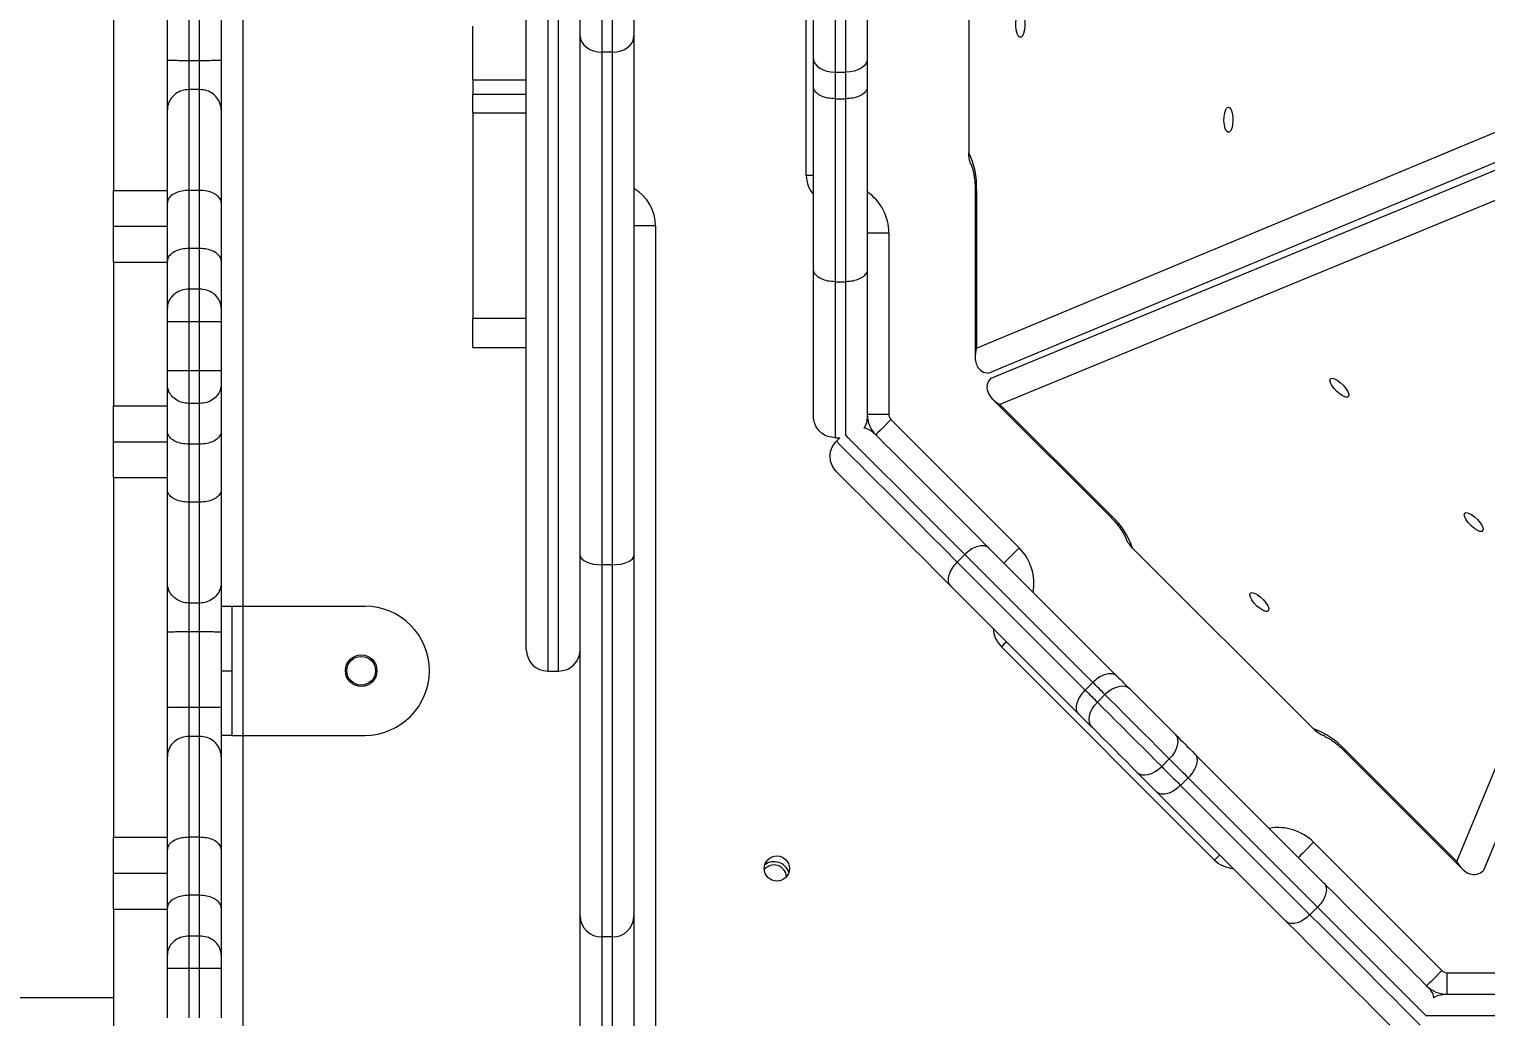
# Model space of a CAD drawing. Header units: millimetres. Extents: x -8760 to 8364, y -7998 to 7451.
# Drawn here: x 3400.9 to 3806.7, y -284.9 to -9.7 of the extents above; entities that cross this region are included whole.
import ezdxf

# ---------------------------------------------------------------- set-up
doc = ezdxf.new("R2010")
doc.units = ezdxf.units.MM
doc.layers.add('DIKOM_ОБЪЕКТ', color=7, linetype='Continuous')
doc.layers.add('DIKOM_РАЗМЕР_ЗОНА', color=7, linetype='Continuous')
doc.styles.add('style1', font='arial.ttf', dxfattribs={"width": 0.8})
doc.dimstyles.new('1-50', dxfattribs={"dimtxt": 300, "dimasz": 200, "dimexe": 100, "dimexo": 0, "dimgap": 100, "dimtad": 1, "dimtxsty": 'style1', "dimcen": 200, "dimclrd": 7, "dimclre": 7, "dimclrt": 7, "dimadec": 1, "dimazin": 2, "dimtfac": 1, "dimtmove": 0, "dimatfit": 2, "dimfxl": 0, "dimlwd": 25, "dimlwe": 18, "dimarcsym": 0})

# ---------------------------------------------------------------- blocks, each defined once
blk = doc.blocks.new('*D21')
at = {"layer": 'Defpoints', "color": 0, "transparency": 16777216}
for p in [(-7755.65, -10.55), (8364.4, -2410.44), (8364.4, -7897.56)]:
    blk.add_point(p, dxfattribs=at)
at = {"layer": 'DIKOM_РАЗМЕР_ЗОНА', "color": 7, "lineweight": 18, "transparency": 16777216}
for p, q in [((-7755.65, -10.55), (-7755.65, -7997.56)), ((8364.4, -2410.44), (8364.4, -7997.56))]:
    blk.add_line(p, q, dxfattribs=at)
at = {"layer": 'DIKOM_РАЗМЕР_ЗОНА', "color": 7, "lineweight": 25, "transparency": 16777216}
blk.add_line((-7555.65, -7897.56), (8164.4, -7897.56), dxfattribs=at)
at = {"layer": 'DIKOM_РАЗМЕР_ЗОНА', "color": 7, "transparency": 16777216}
for points in [[(-7555.65, -7864.23), (-7555.65, -7930.9), (-7755.65, -7897.56)], [(8164.4, -7864.23), (8164.4, -7930.9), (8364.4, -7897.56)]]:
    blk.add_solid(points, dxfattribs=at)
at = {"layer": 'DIKOM_РАЗМЕР_ЗОНА', "color": 7, "transparency": 16777216, "insert": (1040.74, -7644.39), "char_height": 300, "attachment_point": 5, "style": 'style1'}
blk.add_mtext('16100', dxfattribs=at)

msp = doc.modelspace()

# ---------------------------------------------------------------- linework, layer by layer
at = {"layer": 'DIKOM_ОБЪЕКТ', "color": 7, "linetype": 'Continuous', "lineweight": 15}
for p, q in [((3545.392, 171.446), (3545.392, -188.554)), ((3548.391, -188.554), (3548.391, 171.446)), ((3539.392, -182.554), (3539.392, 165.446)), ((3460.392, 153.067), (3460.392, -170.456)), ((3424.391, 44.398), (3424.391, -54.669)), ((3617.392, -50.554), (3617.392, 33.446)), ((3662.679, 27.054), (3662.679, -44.162)), ((3439.392, -18.45), (3439.392, 1.342)), ((3445.392, 1.429), (3445.392, -18.537)), ((3448.392, -18.537), (3448.392, 1.429)), ((3454.392, 1.342), (3454.392, -18.45)), ((3625.392, 3.646), (3625.392, -21.693)), ((3628.391, -21.693), (3628.391, 3.646)), ((3560.392, -0.97), (3560.392, -16.138)), ((3563.392, -16.138), (3563.392, -0.97)), ((3619.392, -17.995), (3619.392, -0.258)), ((3634.391, -0.258), (3634.391, -17.995)), ((3554.391, -11.588), (3554.391, -5.521)), ((3569.391, -5.521), (3569.391, -11.588)), ((3524.491, -23.819), (3524.491, -8.932)), ((3554.391, -156.326), (3554.391, -11.588)), ((3569.391, -11.588), (3569.391, -156.326)), ((3664.829, -98.593), (3875.55, -10.883)), ((3563.392, -16.138), (3560.392, -16.138)), ((3560.392, -16.138), (3560.392, -158.925)), ((3563.392, -158.925), (3563.392, -16.138)), ((3439.392, -32.249), (3439.392, -18.45)), ((3445.392, -18.537), (3445.392, -26.567)), ((3448.392, -18.537), (3445.392, -18.537)), ((3448.392, -26.567), (3448.392, -18.537)), ((3454.392, -18.45), (3454.392, -32.249)), ((3619.392, -25.782), (3619.392, -17.995)), ((3634.391, -17.995), (3634.391, -25.782)), ((3879.392, -17.682), (3668.281, -105.554)), ((3668.847, -106.92), (3879.392, -20.136)), ((3524.491, -23.819), (3524.491, -27.864)), ((3524.491, -23.819), (3539.392, -23.819)), ((3625.392, -21.693), (3628.391, -21.693)), ((3625.392, -21.693), (3625.392, -29.123)), ((3628.391, -29.123), (3628.391, -21.693)), ((3445.392, -26.567), (3445.392, -54.66)), ((3448.392, -26.567), (3445.392, -26.567)), ((3448.392, -54.66), (3448.392, -26.567)), ((3524.491, -33.08), (3524.491, -27.864)), ((3524.491, -27.864), (3539.392, -27.864)), ((3619.392, -76.636), (3619.392, -25.782)), ((3634.391, -25.782), (3634.391, -76.636)), ((3439.392, -58.093), (3439.392, -32.249)), ((3454.392, -32.249), (3454.392, -58.093)), ((3625.392, -29.123), (3628.391, -29.123)), ((3625.392, -29.123), (3625.392, -80.097)), ((3628.391, -80.097), (3628.391, -29.123)), ((3879.392, -28.522), (3671.329, -114.283)), ((3524.491, -33.08), (3524.491, -90.276)), ((3524.491, -33.08), (3539.392, -33.08)), ((3798.662, -241.617), (3879.392, -45.763)), ((3619.392, -50.554), (3617.392, -50.554)), ((3424.391, -54.669), (3439.392, -54.669)), ((3424.391, -64.669), (3424.391, -54.669)), ((3445.392, -54.66), (3445.392, -70.83)), ((3448.392, -54.66), (3445.392, -54.66)), ((3448.392, -70.83), (3448.392, -54.66)), ((3664.431, -54.554), (3664.431, -101.088)), ((3664.829, -54.554), (3664.431, -54.554)), ((3664.829, -54.554), (3664.829, -98.593)), ((3439.392, -74.367), (3439.392, -58.093)), ((3454.392, -58.093), (3454.392, -74.367)), ((3424.391, -64.669), (3439.392, -64.669)), ((3424.391, -74.669), (3424.391, -64.669)), ((3575.391, -64.554), (3569.391, -64.554)), ((3575.391, -64.554), (3575.391, -337.554)), ((3640.391, -66.554), (3634.391, -66.554)), ((3640.391, -66.554), (3640.391, -117.078)), ((3879.392, -66.108), (3806.025, -244.099)), ((3445.392, -70.83), (3445.392, -82.172)), ((3448.392, -70.83), (3445.392, -70.83)), ((3448.392, -82.172), (3448.392, -70.83)), ((3424.391, -74.669), (3439.392, -74.669)), ((3424.391, -74.669), (3424.391, -114.669)), ((3439.392, -87.491), (3439.392, -74.367)), ((3454.392, -74.367), (3454.392, -87.491)), ((3619.392, -117.554), (3619.392, -76.636)), ((3634.391, -76.636), (3634.391, -117.554)), ((3625.392, -80.097), (3628.391, -80.097)), ((3625.392, -80.097), (3625.392, -123.554)), ((3628.391, -122.985), (3628.391, -80.097)), ((3445.392, -82.172), (3445.392, -91.254)), ((3448.392, -82.172), (3445.392, -82.172)), ((3448.392, -91.254), (3448.392, -82.172)), ((3439.392, -91.218), (3439.392, -87.491)), ((3454.392, -87.491), (3454.392, -91.218)), ((3439.392, -104.958), (3439.392, -91.218)), ((3448.392, -91.254), (3445.392, -91.254)), ((3445.392, -91.254), (3445.392, -104.921)), ((3448.392, -104.921), (3448.392, -91.254)), ((3454.392, -91.218), (3454.392, -104.958)), ((3524.491, -90.276), (3539.392, -90.276)), ((3524.491, -98.386), (3524.491, -90.276)), ((3524.491, -98.386), (3539.392, -98.386)), ((3439.392, -108.684), (3439.392, -104.958)), ((3445.392, -104.921), (3445.392, -114.003)), ((3448.392, -104.921), (3445.392, -104.921)), ((3448.392, -114.003), (3448.392, -104.921)), ((3454.392, -104.958), (3454.392, -108.684)), ((3439.392, -121.809), (3439.392, -108.684)), ((3454.392, -108.684), (3454.392, -121.809)), ((3669.283, -112.801), (3702.187, -145.705)), ((3424.391, -114.669), (3439.392, -114.669)), ((3424.391, -124.669), (3424.391, -114.669)), ((3448.392, -114.003), (3445.392, -114.003)), ((3445.392, -114.003), (3445.392, -125.346)), ((3448.392, -125.346), (3448.392, -114.003)), ((3640.391, -117.078), (3634.391, -117.078)), ((3634.395, -117.321), (3634.391, -117.321)), ((3671.329, -114.283), (3702.469, -145.423)), ((3640.977, -118.492), (3676.703, -154.218)), ((3424.391, -124.669), (3439.392, -124.669)), ((3424.391, -134.669), (3424.391, -124.669)), ((3439.392, -138.083), (3439.392, -121.809)), ((3448.392, -125.346), (3445.392, -125.346)), ((3445.392, -125.346), (3445.392, -141.516)), ((3448.392, -141.516), (3448.392, -125.346)), ((3454.392, -121.809), (3454.392, -138.083)), ((3625.392, -123.554), (3626.757, -123.554)), ((3625.792, -124.52), (3626.757, -123.554)), ((3424.391, -134.669), (3439.392, -134.669)), ((3424.391, -134.669), (3424.391, -234.845)), ((3439.392, -163.926), (3439.392, -138.083)), ((3448.392, -141.516), (3445.392, -141.516)), ((3445.392, -141.516), (3445.392, -169.609)), ((3448.392, -169.609), (3448.392, -141.516)), ((3454.392, -138.083), (3454.392, -163.926)), ((3554.391, -256.74), (3554.391, -156.326)), ((3569.391, -156.326), (3569.391, -256.74)), ((3659.464, -158.192), (3661.585, -156.07)), ((3659.464, -158.192), (3695.104, -193.832)), ((3697.225, -191.711), (3661.585, -156.07)), ((3668.268, -154.268), (3703.937, -189.937)), ((3708.297, -154.292), (3758.654, -204.649)), ((3563.392, -158.925), (3560.392, -158.925)), ((3560.392, -158.925), (3560.392, -262.599)), ((3563.392, -262.599), (3563.392, -158.925)), ((3439.392, -177.725), (3439.392, -163.926)), ((3454.392, -163.926), (3454.392, -177.725)), ((3693.33, -200.543), (3657.661, -164.875)), ((3448.392, -169.609), (3445.392, -169.609)), ((3445.392, -169.609), (3445.392, -177.638)), ((3448.392, -177.638), (3448.392, -169.609)), ((3454.392, -170.456), (3457.391, -170.456)), ((3457.391, -170.456), (3457.391, -188.457)), ((3457.391, -170.456), (3460.392, -170.456)), ((3460.392, -170.456), (3460.392, -206.456)), ((3460.392, -170.456), (3494.392, -170.456)), ((3439.392, -198.626), (3439.392, -177.725)), ((3448.392, -177.638), (3445.392, -177.638)), ((3445.392, -177.638), (3445.392, -198.713)), ((3448.392, -198.713), (3448.392, -177.638)), ((3454.392, -177.725), (3454.392, -198.626)), ((3731.15, -241.192), (3671.754, -181.795)), ((3454.392, -188.457), (3457.391, -188.457)), ((3457.391, -188.457), (3457.391, -206.456)), ((3545.392, -188.554), (3548.391, -188.554)), ((3695.104, -193.832), (3697.225, -191.711)), ((3439.392, -212.425), (3439.392, -198.626)), ((3445.392, -198.713), (3445.392, -206.743)), ((3448.392, -198.713), (3445.392, -198.713)), ((3448.392, -206.743), (3448.392, -198.713)), ((3454.392, -198.626), (3454.392, -212.425)), ((3698.482, -197.211), (3700.604, -195.089)), ((3445.392, -206.743), (3445.392, -234.836)), ((3448.392, -206.743), (3445.392, -206.743)), ((3448.392, -234.836), (3448.392, -206.743)), ((3457.391, -206.456), (3454.392, -206.456)), ((3457.391, -206.456), (3460.392, -206.456)), ((3460.392, -206.456), (3494.392, -206.456)), ((3460.392, -206.456), (3460.392, -344.189)), ((3767.241, -210.759), (3800.145, -243.663)), ((3767.522, -210.477), (3798.662, -241.617)), ((3439.392, -238.269), (3439.392, -212.425)), ((3454.392, -212.425), (3454.392, -238.269)), ((3716.4, -215.128), (3718.521, -213.006)), ((3725.655, -211.655), (3761.614, -247.614)), ((3721.653, -220.381), (3723.775, -218.26)), ((3759.819, -254.304), (3723.775, -218.26)), ((3751.008, -258.221), (3715.048, -222.262)), ((3721.653, -220.381), (3757.697, -256.425)), ((3424.391, -234.845), (3439.392, -234.845)), ((3424.391, -244.845), (3424.391, -234.845)), ((3445.392, -234.836), (3445.392, -251.005)), ((3448.392, -234.836), (3445.392, -234.836)), ((3448.392, -251.005), (3448.392, -234.836)), ((3439.392, -254.542), (3439.392, -238.269)), ((3454.392, -238.269), (3454.392, -254.542)), ((3758.728, -236.243), (3794.453, -271.968)), ((3424.391, -244.845), (3439.392, -244.845)), ((3424.391, -254.845), (3424.391, -244.845)), ((3445.392, -251.005), (3445.392, -262.348)), ((3448.392, -251.005), (3445.392, -251.005)), ((3448.392, -262.348), (3448.392, -251.005)), ((3424.391, -254.845), (3439.392, -254.845)), ((3424.391, -254.845), (3424.391, -294.845)), ((3439.392, -267.667), (3439.392, -254.542)), ((3454.392, -254.542), (3454.392, -267.667)), ((3757.697, -256.425), (3759.819, -254.304)), ((3554.391, -302.531), (3554.391, -256.74)), ((3569.391, -256.74), (3569.391, -302.531)), ((3445.392, -262.348), (3445.392, -271.43)), ((3448.392, -262.348), (3445.392, -262.348)), ((3448.392, -271.43), (3448.392, -262.348)), ((3563.392, -262.599), (3560.392, -262.599)), ((3560.392, -262.599), (3560.392, -296.764)), ((3563.392, -296.764), (3563.392, -262.599)), ((3439.392, -271.394), (3439.392, -267.667)), ((3454.392, -267.667), (3454.392, -271.394)), ((3439.392, -285.133), (3439.392, -271.394)), ((3448.392, -271.43), (3445.392, -271.43)), ((3445.392, -271.43), (3445.392, -285.097)), ((3448.392, -285.097), (3448.392, -271.43)), ((3454.392, -271.394), (3454.392, -285.133)), ((3795.868, -272.554), (3846.392, -272.554)), ((3795.868, -272.554), (3795.868, -278.554)), ((3424.391, -279.554), (3354.397, -279.554)), ((3790.385, -276.38), (3790.383, -276.383)), ((3795.392, -278.554), (3840.462, -278.554)), ((3837.011, -284.554), (3790.18, -284.554))]:
    msp.add_line(p, q, dxfattribs=at)
at = {"layer": 'DIKOM_ОБЪЕКТ', "color": 7, "linetype": 'Continuous', "lineweight": 15, "flags": 128}
for points in [[(3677.014, -5.054), (3677.421, -5.244), (3677.785, -5.792), (3678.064, -6.64), (3678.23, -7.695), (3678.264, -8.843), (3678.163, -9.96), (3677.937, -10.925), (3677.611, -11.632), (3677.22, -12.006), (3676.808, -12.006), (3676.417, -11.632), (3676.091, -10.925), (3675.865, -9.96), (3675.764, -8.843), (3675.798, -7.695), (3675.964, -6.64), (3676.243, -5.792), (3676.607, -5.244), (3677.014, -5.054)], [(3554.391, -11.588), (3554.507, -12.475), (3554.848, -13.329), (3555.403, -14.116), (3556.149, -14.805), (3557.058, -15.371), (3558.096, -15.792), (3559.221, -16.051), (3560.392, -16.138)], [(3563.392, -16.138), (3564.562, -16.051), (3565.688, -15.792), (3566.725, -15.371), (3567.634, -14.805), (3568.38, -14.116), (3568.935, -13.329), (3569.276, -12.475), (3569.391, -11.588)], [(3619.392, -17.995), (3619.507, -18.717), (3619.848, -19.41), (3620.403, -20.05), (3621.149, -20.61), (3622.058, -21.07), (3623.096, -21.412), (3624.221, -21.622), (3625.392, -21.693)], [(3634.391, -17.995), (3634.276, -18.717), (3633.935, -19.41), (3633.381, -20.05), (3632.634, -20.61), (3631.725, -21.07), (3630.688, -21.412), (3629.562, -21.622), (3628.391, -21.693)], [(3734.998, -31.51), (3735.406, -31.699), (3735.768, -32.248), (3736.048, -33.095), (3736.214, -34.151), (3736.248, -35.299), (3736.147, -36.416), (3735.921, -37.38), (3735.595, -38.088), (3735.204, -38.462), (3734.791, -38.462), (3734.401, -38.088), (3734.075, -37.38), (3733.85, -36.416), (3733.748, -35.299), (3733.782, -34.151), (3733.948, -33.095), (3734.228, -32.248), (3734.591, -31.699), (3734.998, -31.51)], [(3763.431, -107.152), (3763.853, -106.998), (3764.497, -107.129), (3765.294, -107.531), (3766.158, -108.159), (3766.994, -108.947), (3767.712, -109.808), (3768.234, -110.65), (3768.504, -111.381), (3768.492, -111.922), (3768.201, -112.214), (3767.66, -112.225), (3766.929, -111.955), (3766.087, -111.433), (3765.226, -110.715), (3764.438, -109.879), (3763.809, -109.015), (3763.408, -108.218), (3763.277, -107.574), (3763.431, -107.152)], [(3640.977, -118.492), (3640.15, -119.32), (3639.354, -120.116), (3638.62, -120.849), (3637.977, -121.492), (3637.45, -122.02), (3637.058, -122.412), (3636.816, -122.653), (3636.735, -122.735)], [(3625.792, -124.52), (3627.044, -125.772), (3628.543, -127.271), (3630.284, -129.013), (3632.262, -130.99), (3634.47, -133.198), (3636.901, -135.63), (3639.549, -138.277), (3642.405, -141.133), (3645.458, -144.186), (3648.702, -147.43), (3652.124, -150.852), (3655.715, -154.443), (3659.464, -158.192)], [(3661.585, -156.07), (3657.837, -152.322), (3654.245, -148.731), (3650.823, -145.308), (3647.58, -142.065), (3644.526, -139.011), (3641.67, -136.156), (3639.023, -133.509), (3636.592, -131.077), (3634.383, -128.869), (3632.406, -126.891), (3630.664, -125.15), (3629.165, -123.651), (3628.471, -122.956)], [(3636.398, -122.398), (3637.714, -123.715), (3639.3, -125.301), (3641.15, -127.15), (3643.256, -129.256), (3645.611, -131.612), (3648.208, -134.208), (3651.036, -137.037), (3654.086, -140.086), (3657.346, -143.346), (3660.804, -146.805), (3664.45, -150.45), (3668.268, -154.268)], [(3657.661, -164.875), (3653.843, -161.056), (3650.198, -157.411), (3646.739, -153.953), (3643.479, -150.693), (3640.43, -147.643), (3637.601, -144.815), (3635.005, -142.218), (3632.65, -139.863), (3630.543, -137.757), (3628.694, -135.907), (3627.108, -134.321), (3625.792, -133.005)], [(3702.469, -145.423), (3702.248, -145.644), (3702.187, -145.705)], [(3800.844, -144.566), (3801.266, -144.412), (3801.911, -144.543), (3802.708, -144.944), (3803.571, -145.573), (3804.407, -146.361), (3805.125, -147.222), (3805.648, -148.064), (3805.918, -148.795), (3805.906, -149.335), (3805.614, -149.627), (3805.074, -149.639), (3804.343, -149.369), (3803.501, -148.847), (3802.64, -148.128), (3801.852, -147.293), (3801.223, -146.429), (3800.821, -145.632), (3800.69, -144.988), (3800.844, -144.566)], [(3554.391, -156.326), (3554.507, -156.833), (3554.848, -157.32), (3555.403, -157.77), (3556.149, -158.164), (3557.058, -158.487), (3558.096, -158.727), (3559.221, -158.875), (3560.392, -158.925)], [(3563.392, -158.925), (3564.562, -158.875), (3565.688, -158.727), (3566.725, -158.487), (3567.634, -158.164), (3568.38, -157.77), (3568.935, -157.32), (3569.276, -156.833), (3569.391, -156.326)], [(3676.703, -154.218), (3675.875, -155.046), (3675.079, -155.842), (3674.346, -156.575), (3673.703, -157.218), (3673.175, -157.746), (3672.783, -158.138), (3672.542, -158.379), (3672.461, -158.461)], [(3741.137, -166.86), (3741.559, -166.706), (3742.203, -166.837), (3743, -167.238), (3743.864, -167.867), (3744.7, -168.655), (3745.418, -169.516), (3745.94, -170.358), (3746.21, -171.089), (3746.198, -171.63), (3745.906, -171.921), (3745.366, -171.933), (3744.635, -171.663), (3743.793, -171.141), (3742.932, -170.423), (3742.144, -169.587), (3741.515, -168.723), (3741.113, -167.926), (3740.983, -167.282), (3741.137, -166.86)], [(3673.168, -180.381), (3672.996, -180.553), (3672.468, -181.08), (3672.076, -181.472), (3671.835, -181.714), (3671.754, -181.795)], [(3703.937, -189.937), (3704.41, -190.41), (3704.878, -190.879), (3705.343, -191.344), (3705.804, -191.805), (3706.261, -192.261), (3706.714, -192.714), (3707.162, -193.162), (3707.606, -193.607)], [(3695.104, -193.832), (3695.54, -194.267), (3695.971, -194.699), (3696.399, -195.127), (3696.824, -195.552), (3697.244, -195.972), (3697.661, -196.389), (3698.073, -196.802), (3698.482, -197.211)], [(3700.604, -195.089), (3700.195, -194.68), (3699.782, -194.268), (3699.366, -193.851), (3698.945, -193.43), (3698.521, -193.006), (3698.093, -192.578), (3697.661, -192.146), (3697.225, -191.711)], [(3707.606, -193.607), (3706.986, -193.15), (3706.227, -192.873), (3705.358, -192.788), (3704.412, -192.898), (3703.426, -193.197), (3702.438, -193.675), (3701.484, -194.314), (3700.604, -195.089)], [(3707.606, -193.607), (3708.984, -194.985), (3710.511, -196.511), (3712.142, -198.142), (3713.828, -199.828), (3715.52, -201.521), (3717.17, -203.171), (3718.728, -204.728), (3720.148, -206.149)], [(3697, -204.213), (3696.543, -203.593), (3696.266, -202.834), (3696.181, -201.965), (3696.291, -201.019), (3696.591, -200.033), (3697.069, -199.044), (3697.708, -198.091), (3698.482, -197.211)], [(3698.482, -197.211), (3700.038, -198.766), (3701.738, -200.466), (3703.549, -202.278), (3705.439, -204.167), (3707.37, -206.099), (3709.308, -208.036), (3711.215, -209.943), (3713.055, -211.783), (3714.794, -213.522), (3716.4, -215.128)], [(3718.521, -213.006), (3716.915, -211.401), (3715.176, -209.662), (3713.336, -207.821), (3711.429, -205.914), (3709.492, -203.977), (3707.56, -202.046), (3705.671, -200.156), (3703.859, -198.345), (3702.16, -196.645), (3700.604, -195.089)], [(3697, -204.213), (3696.556, -203.769), (3696.107, -203.321), (3695.654, -202.868), (3695.198, -202.411), (3694.737, -201.95), (3694.272, -201.485), (3693.803, -201.016), (3693.33, -200.543)], [(3709.542, -216.755), (3708.121, -215.335), (3706.564, -213.777), (3704.914, -212.127), (3703.221, -210.435), (3701.535, -208.748), (3699.905, -207.118), (3698.378, -205.591), (3697, -204.213)], [(3720.148, -206.149), (3720.577, -206.74), (3720.826, -207.472), (3720.886, -208.317), (3720.755, -209.24), (3720.437, -210.209), (3719.946, -211.184), (3719.298, -212.129), (3718.521, -213.006)], [(3720.148, -206.149), (3720.811, -206.811), (3721.481, -207.482), (3722.159, -208.159), (3722.844, -208.845), (3723.537, -209.537), (3724.236, -210.236), (3724.942, -210.942), (3725.655, -211.655)], [(3767.522, -210.477), (3767.302, -210.698), (3767.241, -210.759)], [(3723.775, -218.26), (3723.094, -217.579), (3722.42, -216.905), (3721.752, -216.238), (3721.092, -215.577), (3720.438, -214.924), (3719.792, -214.277), (3719.153, -213.638), (3718.521, -213.006)], [(3709.542, -216.755), (3710.134, -217.184), (3710.866, -217.433), (3711.71, -217.493), (3712.634, -217.362), (3713.602, -217.044), (3714.577, -216.552), (3715.521, -215.905), (3716.4, -215.128)], [(3715.048, -222.262), (3714.336, -221.549), (3713.629, -220.843), (3712.93, -220.144), (3712.238, -219.451), (3711.553, -218.766), (3710.875, -218.088), (3710.205, -217.418), (3709.542, -216.755)], [(3716.4, -215.128), (3717.031, -215.759), (3717.671, -216.398), (3718.317, -217.045), (3718.97, -217.699), (3719.631, -218.359), (3720.298, -219.027), (3720.973, -219.701), (3721.653, -220.381)], [(3758.728, -236.243), (3757.9, -237.07), (3757.104, -237.866), (3756.371, -238.6), (3755.727, -239.243), (3755.2, -239.77), (3754.808, -240.162), (3754.566, -240.404), (3754.485, -240.485)], [(3732.565, -239.778), (3732.393, -239.95), (3731.866, -240.477), (3731.474, -240.869), (3731.232, -241.111), (3731.15, -241.192)], [(3761.614, -247.614), (3764.981, -250.981), (3768.195, -254.195), (3771.244, -257.244), (3774.117, -260.117), (3776.804, -262.804), (3779.294, -265.294), (3781.578, -267.578), (3783.648, -269.649), (3785.497, -271.497), (3787.116, -273.117), (3788.501, -274.501), (3789.646, -275.646), (3790.547, -276.548)], [(3790.145, -284.63), (3789.609, -284.094), (3788.407, -282.893), (3786.948, -281.434), (3785.237, -279.722), (3783.28, -277.765), (3781.083, -275.569), (3778.656, -273.142), (3776.008, -270.493), (3773.148, -267.634), (3770.088, -264.573), (3766.838, -261.323), (3763.41, -257.896), (3759.819, -254.304)], [(3779.941, -287.154), (3779.039, -286.253), (3777.895, -285.108), (3776.51, -283.723), (3774.89, -282.104), (3773.042, -280.255), (3770.971, -278.185), (3768.687, -275.901), (3766.197, -273.411), (3763.51, -270.724), (3760.637, -267.851), (3757.588, -264.801), (3754.374, -261.588), (3751.008, -258.221)], [(3757.697, -256.425), (3761.289, -260.017), (3764.716, -263.444), (3767.966, -266.695), (3771.027, -269.755), (3773.887, -272.615), (3776.535, -275.263), (3778.962, -277.69), (3781.158, -279.886), (3783.115, -281.844), (3784.827, -283.555), (3786.286, -285.014), (3787.487, -286.216), (3788.426, -287.154)], [(3794.453, -271.968), (3793.626, -272.796), (3792.83, -273.592), (3792.096, -274.325), (3791.453, -274.968), (3790.926, -275.496), (3790.534, -275.888), (3790.292, -276.129), (3790.211, -276.211)]]:
    msp.add_lwpolyline(points, dxfattribs=at)
at = {"layer": 'DIKOM_ОБЪЕКТ', "color": 7, "linetype": 'Continuous', "lineweight": 15}
for centre, radius in [((3493.392, -188.456), 4.4), ((3493.392, -188.456), 4), ((3609.194, -243.554), 3.5)]:
    msp.add_circle(centre, radius, dxfattribs=at)
for centre, radius, start, end in [((3643.412, -53.566), 21.44, 357.35952, 26.01818), ((3625.392, -50.554), 8, 180, 221.40962), ((3563.392, -64.554), 12, 0, 60), ((3626.392, -66.554), 14, 0, 55.1501), ((3642.392, -117.078), 8, 180, 225), ((3640.392, -117.321), 6, 180, 194.95622), ((3642.392, -117.078), 2, 180, 225), ((3688.019, -161.269), 21.444, 18.98607, 47.63863), ((3666.804, -164.118), 14, 349.8499, 45), ((3494.392, -188.456), 18, 0, 90), ((3677.41, -176.138), 8, 183.59038, 225), ((3545.392, -182.554), 6, 180, 270), ((3548.392, -182.554), 6, 270, 0), ((3494.392, -188.456), 18, 270, 0), ((3751.676, -224.929), 21.447, 42.36473, 71.01272), ((3748.828, -246.142), 14, 45, 100.1501), ((3608.392, -246.054), 3.5, 3.83972, 140.77372), ((3608.392, -246.054), 4.4, 19.74927, 125.69643), ((3736.807, -235.535), 8, 225, 266.40962), ((3560.322, -256.668), 5.931, 180.69065, 270.66848), ((3563.461, -256.669), 5.93, 269.32692, 359.3185), ((3795.868, -270.554), 2, 225, 270), ((3795.868, -270.554), 8, 225, 270)]:
    msp.add_arc(centre, radius, start, end, dxfattribs=at)
for centre, major_axis, start_param, end_param in [((3670.431, -98.593), (4.242, 6.36), 1.9894679, 3.5602643), ((3675.289, -110.322), (7.497, -1.498), 2.722921, 4.2937174), ((3802.623, -237.656), (-1.498, 7.497), 1.9894679, 3.5602643)]:
    msp.add_ellipse(centre, major_axis=major_axis, ratio=0.6672067, start_param=start_param, end_param=end_param, dxfattribs=at)
for points, knots in [([(3445.392, -18.537), (3444.717, -18.536), (3443.368, -18.534), (3441.572, -18.517), (3440.206, -18.494), (3439.529, -18.471), (3439.393, -18.456), (3439.392, -18.451), (3439.392, -18.45)], [0, 0, 0, 0, 0.214663, 0.4293037, 0.6439659, 0.8586525, 0.9896595, 1, 1, 1, 1]), ([(3454.392, -18.45), (3454.391, -18.451), (3454.388, -18.456), (3454.256, -18.471), (3453.576, -18.494), (3452.211, -18.517), (3450.416, -18.534), (3449.066, -18.536), (3448.392, -18.537)], [0, 0, 0, 0, 0.0103409, 0.1413427, 0.3560305, 0.5706939, 0.7853358, 1, 1, 1, 1]), ([(3445.392, -26.567), (3444.718, -26.63), (3443.37, -26.755), (3441.575, -27.731), (3440.209, -29.169), (3439.525, -30.752), (3439.391, -31.811), (3439.392, -32.232), (3439.392, -32.249)], [0, 0, 0, 0, 0.2143726, 0.4287435, 0.6432635, 0.8580284, 0.9942745, 1, 1, 1, 1]), ([(3454.392, -32.249), (3454.391, -32.232), (3454.388, -31.811), (3454.261, -30.752), (3453.574, -29.169), (3452.208, -27.731), (3450.414, -26.755), (3449.066, -26.63), (3448.392, -26.567)], [0, 0, 0, 0, 0.0057258, 0.1419667, 0.3567329, 0.5712541, 0.7856262, 1, 1, 1, 1]), ([(3625.392, -29.123), (3624.718, -29.086), (3623.37, -29.012), (3621.575, -28.438), (3620.21, -27.592), (3619.521, -26.662), (3619.395, -26.039), (3619.392, -25.791), (3619.392, -25.782)], [0, 0, 0, 0, 0.214362, 0.4287194, 0.6432406, 0.8579756, 0.9946192, 1, 1, 1, 1]), ([(3634.391, -25.782), (3634.391, -25.791), (3634.392, -26.039), (3634.259, -26.662), (3633.574, -27.592), (3632.208, -28.438), (3630.414, -29.012), (3629.066, -29.086), (3628.391, -29.123)], [0, 0, 0, 0, 0.0053804, 0.1420269, 0.3567572, 0.5712399, 0.7855926, 1, 1, 1, 1]), ([(3663.515, -47.779), (3663.358, -47.474), (3662.789, -46.368), (3662.725, -45.088), (3662.679, -44.162)], [0, 0, 0, 0, 0.2761435, 1, 1, 1, 1]), ([(3663.42, -47.823), (3663.421, -47.824), (3663.483, -47.964), (3663.665, -48.488), (3663.912, -49.403), (3664.146, -50.603), (3664.324, -51.998), (3664.418, -53.348), (3664.427, -54.214), (3664.431, -54.554)], [0, 0, 0, 0, 0.0007829, 0.153617, 0.3193066, 0.4965254, 0.6827397, 0.875151, 1, 1, 1, 1]), ([(3445.392, -54.66), (3444.717, -54.698), (3443.368, -54.774), (3441.572, -55.366), (3440.208, -56.237), (3439.524, -57.189), (3439.394, -57.827), (3439.392, -58.08), (3439.392, -58.093)], [0, 0, 0, 0, 0.214595, 0.4292127, 0.6438341, 0.8585206, 0.9926642, 1, 1, 1, 1]), ([(3454.392, -58.093), (3454.391, -58.08), (3454.389, -57.827), (3454.259, -57.19), (3453.576, -56.237), (3452.211, -55.366), (3450.415, -54.774), (3449.066, -54.698), (3448.392, -54.66)], [0, 0, 0, 0, 0.0073359, 0.1414872, 0.3561573, 0.5707815, 0.7854021, 1, 1, 1, 1]), ([(3445.392, -70.83), (3444.717, -70.869), (3443.368, -70.947), (3441.572, -71.556), (3440.206, -72.454), (3439.543, -73.412), (3439.396, -74.067), (3439.392, -74.328), (3439.392, -74.367)], [0, 0, 0, 0, 0.2146659, 0.429348, 0.6440236, 0.8586809, 0.979017, 1, 1, 1, 1]), ([(3454.392, -74.367), (3454.391, -74.328), (3454.386, -74.067), (3454.242, -73.412), (3453.577, -72.454), (3452.212, -71.556), (3450.416, -70.947), (3449.066, -70.869), (3448.392, -70.83)], [0, 0, 0, 0, 0.0209839, 0.1413143, 0.3559727, 0.5706495, 0.7853329, 1, 1, 1, 1]), ([(3625.392, -80.097), (3624.717, -80.059), (3623.368, -79.982), (3621.572, -79.386), (3620.207, -78.508), (3619.525, -77.547), (3619.394, -76.905), (3619.392, -76.65), (3619.392, -76.636)], [0, 0, 0, 0, 0.2146077, 0.4292447, 0.6438689, 0.8585615, 0.9923807, 1, 1, 1, 1]), ([(3634.391, -76.636), (3634.391, -76.65), (3634.389, -76.905), (3634.259, -77.548), (3633.576, -78.508), (3632.211, -79.385), (3630.415, -79.982), (3629.066, -80.059), (3628.391, -80.097)], [0, 0, 0, 0, 0.0076191, 0.1414278, 0.3561133, 0.570764, 0.7853494, 1, 1, 1, 1]), ([(3445.392, -82.172), (3444.718, -82.23), (3443.372, -82.346), (3441.579, -83.251), (3440.213, -84.588), (3439.522, -86.077), (3439.391, -87.077), (3439.392, -87.481), (3439.392, -87.491)], [0, 0, 0, 0, 0.2138837, 0.4277851, 0.6418509, 0.8563739, 0.996382, 1, 1, 1, 1]), ([(3454.392, -87.491), (3454.392, -87.481), (3454.392, -87.077), (3454.26, -86.077), (3453.57, -84.588), (3452.204, -83.251), (3450.412, -82.346), (3449.065, -82.23), (3448.392, -82.172)], [0, 0, 0, 0, 0.0036181, 0.1436374, 0.3581688, 0.5722427, 0.786108, 1, 1, 1, 1]), ([(3445.392, -91.254), (3444.717, -91.254), (3443.368, -91.253), (3441.572, -91.248), (3440.206, -91.24), (3439.533, -91.23), (3439.394, -91.222), (3439.392, -91.219), (3439.392, -91.218)], [0, 0, 0, 0, 0.2146725, 0.4293579, 0.6440333, 0.8586923, 0.9867632, 1, 1, 1, 1]), ([(3454.392, -91.218), (3454.391, -91.219), (3454.388, -91.222), (3454.252, -91.23), (3453.577, -91.24), (3452.211, -91.248), (3450.416, -91.253), (3449.066, -91.254), (3448.392, -91.254)], [0, 0, 0, 0, 0.0132375, 0.1413043, 0.3559669, 0.5706796, 0.785324, 1, 1, 1, 1]), ([(3445.392, -104.921), (3444.717, -104.922), (3443.368, -104.922), (3441.572, -104.928), (3440.206, -104.936), (3439.533, -104.947), (3439.394, -104.953), (3439.392, -104.957), (3439.392, -104.958)], [0, 0, 0, 0, 0.2146724, 0.4293578, 0.6440332, 0.8586921, 0.986763, 1, 1, 1, 1]), ([(3454.392, -104.958), (3454.391, -104.957), (3454.388, -104.953), (3454.252, -104.947), (3453.577, -104.936), (3452.211, -104.928), (3450.416, -104.922), (3449.066, -104.922), (3448.392, -104.921)], [0, 0, 0, 0, 0.0132377, 0.1413045, 0.355967, 0.5706797, 0.7853241, 1, 1, 1, 1]), ([(3445.392, -114.003), (3444.718, -113.945), (3443.372, -113.829), (3441.579, -112.925), (3440.213, -111.588), (3439.522, -110.099), (3439.391, -109.099), (3439.392, -108.695), (3439.392, -108.684)], [0, 0, 0, 0, 0.2138837, 0.427785, 0.6418507, 0.8563736, 0.9963592, 1, 1, 1, 1]), ([(3454.392, -108.684), (3454.392, -108.695), (3454.392, -109.099), (3454.26, -110.099), (3453.57, -111.588), (3452.204, -112.925), (3450.412, -113.83), (3449.065, -113.945), (3448.392, -114.003)], [0, 0, 0, 0, 0.0036409, 0.1436377, 0.358169, 0.5722429, 0.7861081, 1, 1, 1, 1]), ([(3625.392, -123.554), (3624.719, -123.488), (3623.374, -123.356), (3621.583, -122.329), (3620.217, -120.815), (3619.524, -119.138), (3619.391, -118.016), (3619.392, -117.566), (3619.392, -117.554)], [0, 0, 0, 0, 0.2135579, 0.4270576, 0.6409946, 0.8557761, 0.9962035, 1, 1, 1, 1]), ([(3634.391, -117.554), (3634.391, -117.566), (3634.392, -118.016), (3634.232, -119.117), (3633.909, -120.265), (3633.449, -120.774), (3633.44, -120.784)], [0, 0, 0, 0, 0.010449, 0.3969286, 0.9880675, 1, 1, 1, 1]), ([(3633.44, -120.784), (3633.448, -120.785), (3634.127, -120.817), (3635.17, -121.403), (3636.07, -122.066), (3636.391, -122.391), (3636.398, -122.398)], [0, 0, 0, 0, 0.00698956, 0.59727793, 0.99102307, 1, 1, 1, 1]), ([(3445.392, -125.346), (3444.717, -125.307), (3443.368, -125.229), (3441.572, -124.619), (3440.206, -123.722), (3439.543, -122.763), (3439.396, -122.109), (3439.392, -121.848), (3439.392, -121.809)], [0, 0, 0, 0, 0.2146659, 0.429348, 0.6440236, 0.8586809, 0.979017, 1, 1, 1, 1]), ([(3454.392, -121.809), (3454.391, -121.848), (3454.386, -122.109), (3454.242, -122.763), (3453.577, -123.722), (3452.212, -124.619), (3450.416, -125.229), (3449.066, -125.307), (3448.392, -125.346)], [0, 0, 0, 0, 0.0209839, 0.1413143, 0.3559727, 0.5706495, 0.7853329, 1, 1, 1, 1]), ([(3625.792, -133.005), (3625.784, -132.998), (3625.46, -132.677), (3624.759, -131.781), (3624.066, -130.1), (3623.967, -128.068), (3624.507, -126.082), (3625.364, -125.04), (3625.792, -124.52)], [0, 0, 0, 0, 0.0033028, 0.1465942, 0.3614411, 0.5747564, 0.7873638, 1, 1, 1, 1]), ([(3445.392, -141.516), (3444.717, -141.478), (3443.368, -141.402), (3441.572, -140.81), (3440.208, -139.939), (3439.524, -138.986), (3439.394, -138.349), (3439.392, -138.096), (3439.392, -138.083)], [0, 0, 0, 0, 0.214595, 0.4292127, 0.6438341, 0.8585206, 0.9926642, 1, 1, 1, 1]), ([(3454.392, -138.083), (3454.391, -138.096), (3454.389, -138.349), (3454.259, -138.986), (3453.576, -139.939), (3452.211, -140.81), (3450.415, -141.402), (3449.066, -141.478), (3448.392, -141.516)], [0, 0, 0, 0, 0.0073359, 0.1414872, 0.3561573, 0.5707815, 0.7854021, 1, 1, 1, 1]), ([(3702.187, -145.705), (3702.382, -145.904), (3702.954, -146.486), (3703.834, -147.484), (3704.747, -148.653), (3705.474, -149.729), (3705.974, -150.604), (3706.15, -151.001), (3706.224, -151.169)], [0, 0, 0, 0, 0.1023928, 0.2990084, 0.4935364, 0.6832404, 0.8656384, 1, 1, 1, 1]), ([(3668.268, -154.268), (3668.255, -154.256), (3668.074, -154.077), (3667.527, -153.719), (3666.372, -153.525), (3664.787, -153.871), (3663.097, -154.72), (3662.089, -155.62), (3661.585, -156.07)], [0, 0, 0, 0, 0.0098532, 0.1413419, 0.3560192, 0.5706941, 0.7853551, 1, 1, 1, 1]), ([(3708.297, -154.292), (3707.675, -153.604), (3706.812, -152.651), (3706.432, -151.462), (3706.326, -151.131)], [0, 0, 0, 0, 0.721379, 1, 1, 1, 1]), ([(3657.661, -164.875), (3657.649, -164.862), (3657.47, -164.68), (3657.113, -164.134), (3656.918, -162.979), (3657.264, -161.394), (3658.114, -159.704), (3659.014, -158.696), (3659.464, -158.192)], [0, 0, 0, 0, 0.0098536, 0.1413267, 0.3560121, 0.5706951, 0.7853435, 1, 1, 1, 1]), ([(3445.392, -169.609), (3444.718, -169.546), (3443.369, -169.422), (3441.575, -168.445), (3440.209, -167.007), (3439.525, -165.423), (3439.391, -164.365), (3439.392, -163.943), (3439.392, -163.926)], [0, 0, 0, 0, 0.214367, 0.4287479, 0.6432662, 0.8580295, 0.9942745, 1, 1, 1, 1]), ([(3454.392, -163.926), (3454.391, -163.943), (3454.388, -164.365), (3454.261, -165.423), (3453.574, -167.007), (3452.208, -168.445), (3450.414, -169.422), (3449.066, -169.546), (3448.392, -169.609)], [0, 0, 0, 0, 0.0057257, 0.1419656, 0.3567302, 0.5712497, 0.7856318, 1, 1, 1, 1]), ([(3445.392, -177.638), (3444.717, -177.639), (3443.368, -177.642), (3441.572, -177.658), (3440.206, -177.682), (3439.529, -177.705), (3439.393, -177.719), (3439.392, -177.725), (3439.392, -177.725)], [0, 0, 0, 0, 0.214663, 0.4293037, 0.6439659, 0.8586525, 0.9896595, 1, 1, 1, 1]), ([(3454.392, -177.725), (3454.391, -177.725), (3454.388, -177.719), (3454.256, -177.705), (3453.576, -177.682), (3452.211, -177.658), (3450.416, -177.642), (3449.066, -177.639), (3448.392, -177.638)], [0, 0, 0, 0, 0.0103409, 0.1413427, 0.3560305, 0.5706939, 0.7853358, 1, 1, 1, 1]), ([(3703.937, -189.937), (3703.916, -189.917), (3703.731, -189.737), (3703.176, -189.378), (3702.025, -189.178), (3700.433, -189.517), (3698.738, -190.361), (3697.73, -191.261), (3697.225, -191.711)], [0, 0, 0, 0, 0.01591159, 0.14131722, 0.3559956, 0.57067089, 0.78532069, 1, 1, 1, 1]), ([(3693.33, -200.543), (3693.31, -200.523), (3693.13, -200.338), (3692.771, -199.782), (3692.571, -198.633), (3692.91, -197.04), (3693.755, -195.345), (3694.654, -194.336), (3695.104, -193.832)], [0, 0, 0, 0, 0.0159009, 0.141319, 0.3559807, 0.5706558, 0.7853368, 1, 1, 1, 1]), ([(3445.392, -198.713), (3444.717, -198.712), (3443.368, -198.71), (3441.572, -198.693), (3440.206, -198.67), (3439.529, -198.647), (3439.393, -198.632), (3439.392, -198.627), (3439.392, -198.626)], [0, 0, 0, 0, 0.214663, 0.4293037, 0.6439659, 0.8586525, 0.9896595, 1, 1, 1, 1]), ([(3454.392, -198.626), (3454.391, -198.627), (3454.388, -198.632), (3454.256, -198.647), (3453.576, -198.67), (3452.211, -198.693), (3450.416, -198.71), (3449.066, -198.712), (3448.392, -198.713)], [0, 0, 0, 0, 0.0103409, 0.1413427, 0.3560305, 0.5706939, 0.7853358, 1, 1, 1, 1]), ([(3445.392, -206.743), (3444.718, -206.805), (3443.37, -206.93), (3441.575, -207.906), (3440.209, -209.345), (3439.525, -210.928), (3439.391, -211.986), (3439.392, -212.408), (3439.392, -212.425)], [0, 0, 0, 0, 0.2143656, 0.4287335, 0.6432684, 0.8580304, 0.9942746, 1, 1, 1, 1]), ([(3454.392, -212.425), (3454.391, -212.408), (3454.388, -211.987), (3454.261, -210.928), (3453.574, -209.345), (3452.208, -207.906), (3450.414, -206.93), (3449.066, -206.805), (3448.392, -206.743)], [0, 0, 0, 0, 0.00572571, 0.14196475, 0.35672796, 0.57126404, 0.78563316, 1, 1, 1, 1]), ([(3761.803, -206.616), (3761.476, -206.511), (3760.291, -206.131), (3759.341, -205.271), (3758.654, -204.649)], [0, 0, 0, 0, 0.27614, 1, 1, 1, 1]), ([(3761.767, -206.714), (3761.768, -206.714), (3761.894, -206.762), (3762.418, -207.015), (3763.229, -207.482), (3764.246, -208.166), (3765.357, -209.027), (3766.378, -209.915), (3766.997, -210.521), (3767.241, -210.759)], [0, 0, 0, 0, 0.0007698, 0.1536223, 0.3193201, 0.4965322, 0.6827484, 0.8751593, 1, 1, 1, 1]), ([(3725.655, -211.655), (3725.661, -211.662), (3725.837, -211.839), (3726.182, -212.369), (3726.357, -213.513), (3725.989, -215.077), (3725.126, -216.752), (3724.225, -217.757), (3723.775, -218.26)], [0, 0, 0, 0, 0.0054018, 0.1420259, 0.3567624, 0.571264, 0.7856266, 1, 1, 1, 1]), ([(3721.653, -220.381), (3721.15, -220.832), (3720.145, -221.733), (3718.47, -222.596), (3716.907, -222.963), (3715.761, -222.791), (3715.234, -222.442), (3715.055, -222.268), (3715.048, -222.262)], [0, 0, 0, 0, 0.2143919, 0.4287257, 0.6432493, 0.8579722, 0.9945979, 1, 1, 1, 1]), ([(3445.392, -234.836), (3444.717, -234.874), (3443.368, -234.95), (3441.572, -235.541), (3440.208, -236.413), (3439.524, -237.365), (3439.394, -238.003), (3439.392, -238.255), (3439.392, -238.269)], [0, 0, 0, 0, 0.2145942, 0.42920406, 0.64383543, 0.85852112, 0.99266423, 1, 1, 1, 1]), ([(3454.392, -238.269), (3454.391, -238.255), (3454.389, -238.003), (3454.259, -237.365), (3453.576, -236.413), (3452.211, -235.541), (3450.415, -234.95), (3449.066, -234.874), (3448.392, -234.836)], [0, 0, 0, 0, 0.0073359, 0.1414867, 0.3561559, 0.5707902, 0.7854029, 1, 1, 1, 1]), ([(3445.392, -251.005), (3444.717, -251.044), (3443.368, -251.123), (3441.572, -251.732), (3440.206, -252.63), (3439.543, -253.588), (3439.396, -254.243), (3439.392, -254.504), (3439.392, -254.542)], [0, 0, 0, 0, 0.2146653, 0.4293469, 0.6440107, 0.8586812, 0.9790171, 1, 1, 1, 1]), ([(3454.392, -254.542), (3454.391, -254.504), (3454.386, -254.243), (3454.242, -253.588), (3453.577, -252.63), (3452.212, -251.732), (3450.416, -251.123), (3449.066, -251.044), (3448.392, -251.005)], [0, 0, 0, 0, 0.0209838, 0.1413139, 0.3559856, 0.5706507, 0.7853335, 1, 1, 1, 1]), ([(3761.614, -247.614), (3761.624, -247.624), (3761.804, -247.806), (3762.163, -248.353), (3762.361, -249.514), (3762.016, -251.101), (3761.168, -252.792), (3760.269, -253.8), (3759.819, -254.304)], [0, 0, 0, 0, 0.0076331, 0.1414372, 0.3561176, 0.5707597, 0.7853872, 1, 1, 1, 1]), ([(3757.697, -256.425), (3757.193, -256.875), (3756.185, -257.775), (3754.494, -258.623), (3752.907, -258.968), (3751.746, -258.771), (3751.2, -258.41), (3751.017, -258.231), (3751.008, -258.221)], [0, 0, 0, 0, 0.2146309, 0.4292291, 0.6438973, 0.8585635, 0.9923771, 1, 1, 1, 1]), ([(3445.392, -262.348), (3444.718, -262.406), (3443.372, -262.522), (3441.579, -263.427), (3440.213, -264.764), (3439.522, -266.253), (3439.391, -267.253), (3439.392, -267.657), (3439.392, -267.667)], [0, 0, 0, 0, 0.2138837, 0.427785, 0.6418507, 0.8563736, 0.9963592, 1, 1, 1, 1]), ([(3454.392, -267.667), (3454.392, -267.657), (3454.392, -267.253), (3454.26, -266.253), (3453.57, -264.764), (3452.204, -263.427), (3450.412, -262.522), (3449.065, -262.406), (3448.392, -262.348)], [0, 0, 0, 0, 0.0036409, 0.1436377, 0.358169, 0.5722429, 0.7861081, 1, 1, 1, 1]), ([(3445.392, -271.43), (3444.717, -271.43), (3443.368, -271.429), (3441.572, -271.424), (3440.206, -271.416), (3439.533, -271.406), (3439.394, -271.398), (3439.392, -271.394), (3439.392, -271.394)], [0, 0, 0, 0, 0.2146724, 0.4293578, 0.6440332, 0.8586922, 0.9867632, 1, 1, 1, 1]), ([(3454.392, -271.394), (3454.391, -271.394), (3454.388, -271.398), (3454.252, -271.406), (3453.577, -271.416), (3452.211, -271.424), (3450.416, -271.429), (3449.066, -271.43), (3448.392, -271.43)], [0, 0, 0, 0, 0.0132375, 0.1413045, 0.355967, 0.5706797, 0.7853241, 1, 1, 1, 1]), ([(3790.547, -276.548), (3790.556, -276.556), (3790.871, -276.877), (3791.542, -277.763), (3792.12, -278.806), (3792.158, -279.491), (3792.159, -279.504)], [0, 0, 0, 0, 0.0104151, 0.3969238, 0.9881615, 1, 1, 1, 1]), ([(3792.159, -279.504), (3792.165, -279.499), (3792.668, -279.042), (3793.819, -278.717), (3794.925, -278.554), (3795.381, -278.554), (3795.392, -278.554)], [0, 0, 0, 0, 0.0069686, 0.5971817, 0.9908846, 1, 1, 1, 1])]:
    msp.add_open_spline(points, degree=3, knots=knots, dxfattribs=at)

# ---------------------------------------------------------------- dimensions: what is measured, and where the dimension line sits
at = {"layer": 'DIKOM_РАЗМЕР_ЗОНА'}
dim = msp.add_linear_dim(base=(8364.404, -7897.564), p1=(-7755.645, -10.554), p2=(8364.404, -2410.44), text='16100', dimstyle='1-50', dxfattribs=at)
dim.commit()
dim.dimension.update_dxf_attribs({"geometry": '*D21', "text_midpoint": (1040.741, -7897.564), "dimtype": 160})

doc.saveas('drawing.dxf')
